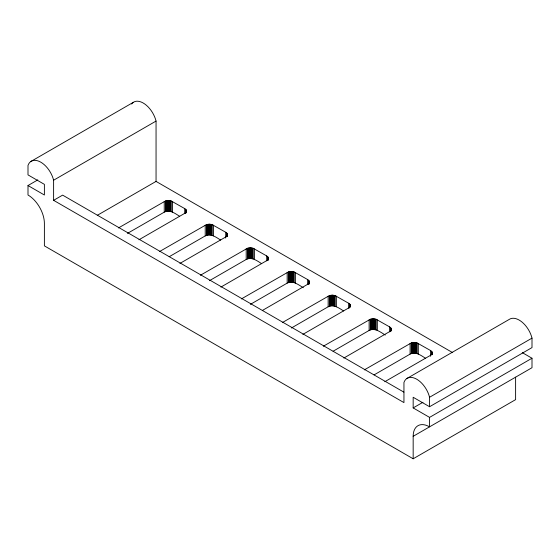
<?xml version="1.0" encoding="UTF-8"?>
<svg xmlns="http://www.w3.org/2000/svg" width="560" height="560" viewBox="0 0 560 560"><rect width="100%" height="100%" fill="white"/><g stroke="black" fill="none" stroke-linecap="round" stroke-linejoin="round"><path stroke-width="0.84" d="M384.811 381.71L430.584 355.285C432.754 354.445 432.754 351.386 430.584 350.553L417.095 342.923L414.197 342.475L411.299 342.923L364.322 369.88M30.821 161.511L133.259 102.368M515.613 377.167L515.613 399.637L413.168 458.78L44.387 245.868L44.387 223.391A23.177 13.384 60 0 0 28 195.006L28 185.542L37.793 179.886M413.168 458.78L413.168 436.31L532 367.703L532 358.239L429.562 417.382L413.168 407.918L413.168 397.271L429.562 406.735L429.562 397.271A19.096 11.025 60 0 0 416.759 379.232A19.096 11.025 60 0 0 403.949 382.487L403.949 402.598L53.613 200.326L53.613 180.222L156.051 121.079A19.096 11.025 60 0 0 144.648 103.929A19.096 11.025 60 0 0 131.6 104.013M53.613 200.326L62.622 195.125L403.886 392.147M97.279 215.334L156.051 181.405L452.669 352.653M118.468 227.941L165.445 200.977L168.343 200.529L171.241 200.977L184.73 208.607C186.9 209.44 186.9 212.506 184.73 213.339L138.957 239.771M127.47 233.387L164.241 212.156C169.61 209.181 175.343 213.591 179.669 216.335M159.439 251.601L206.423 224.637L209.314 224.189L212.212 224.637L225.708 232.267C227.878 233.1 227.878 236.166 225.708 236.999L179.928 263.424M169.197 256.718L205.219 235.921C210.588 232.946 216.321 237.356 220.647 240.1M200.417 275.254L247.394 248.297L250.292 247.849L253.19 248.297L266.686 255.92C268.849 256.76 268.849 259.819 266.686 260.652L220.906 287.084M209.426 280.7L246.197 259.469C251.566 256.501 257.299 260.904 261.618 263.648M241.395 298.914L288.372 271.95L291.27 271.502L294.168 271.95L307.657 279.58C309.827 280.413 309.827 283.479 307.657 284.312L262.633 310.31M250.397 304.36L287.168 283.129C292.838 280.014 298.746 284.998 303.317 287.721M282.366 322.567L329.343 295.61L332.241 295.162L335.139 295.61L348.635 303.24C350.805 304.073 350.805 307.132 348.635 307.965L302.855 334.397M291.375 328.013L328.146 306.789C333.515 303.814 339.248 308.217 343.574 310.961M323.344 346.227L370.321 319.263L373.219 318.815L376.117 319.263L389.613 326.893C391.776 327.726 391.776 330.792 389.613 331.625L343.833 358.057M333.102 351.239L369.124 330.442C374.794 327.327 380.702 332.311 385.273 335.034M374.073 374.899L410.095 354.102C415.464 351.127 421.197 355.537 425.523 358.274M406.777 378.567L509.215 319.424A19.096 11.025 60 0 1 532 338.128L532 347.592L429.562 406.735M429.562 397.271L532 338.128M413.168 407.918L422.961 402.269M522.312 352.646L532 358.239M28 185.542L44.387 195.006L44.387 184.359L28 174.895L28 165.431A19.096 11.025 60 0 1 40.803 162.183A19.096 11.025 60 0 1 53.613 180.222M432.236 352.478L432.285 354.557M432.082 352.051L432.082 354.508M431.844 351.638L431.844 354.914M431.508 351.246L431.508 354.522M430.584 350.553L430.584 356.286M429.562 417.382L429.562 426.846A23.177 13.384 60 0 0 413.168 436.31M418.292 343.455L418.292 354.102M417.095 342.923L417.095 353.57M416.416 342.727L416.416 353.374M415.695 342.587L415.695 353.234M414.953 342.503L414.953 353.15M414.197 342.475L414.197 353.122M413.441 342.503L413.441 353.15M412.692 342.587L412.692 353.234M411.978 342.727L411.978 353.374M411.299 342.923L411.299 353.57M410.095 343.455L410.095 354.102M391.258 328.825L391.258 330.463M391.111 328.391L391.111 330.848M390.866 327.978L390.866 331.254M390.53 327.586L390.53 331.681M389.613 326.893L389.613 331.807M377.314 319.795L377.314 330.442M376.117 319.263L376.117 329.91M375.438 319.074L375.438 329.721M374.717 318.934L374.717 329.574M373.975 318.843L373.975 329.49M373.219 318.815L373.219 329.462M372.463 318.843L372.463 329.49M371.721 318.934L371.721 329.574M371 319.074L371 329.721M370.321 319.263L370.321 329.91M369.124 319.795L369.124 330.442M350.28 305.165L350.28 306.803M350.133 304.738L350.133 307.195M349.888 304.325L349.888 306.782M349.552 303.933L349.552 308.021M348.635 303.24L348.635 308.147M336.343 296.142L336.343 306.789M335.139 295.61L335.139 306.257M334.46 295.414L334.46 306.061M333.746 295.274L333.746 305.921M332.997 295.19L332.997 305.837M332.241 295.162L332.241 305.809M331.485 295.19L331.485 305.837M330.743 295.274L330.743 305.921M330.029 295.414L330.029 306.061M329.343 295.61L329.343 306.257M328.146 296.142L328.146 306.789M309.309 281.512L309.309 284.018M309.155 281.078L309.155 283.535M308.917 280.665L308.917 283.941M308.581 280.273L308.581 284.368M307.657 279.58L307.657 284.494M295.365 272.482L295.365 283.129M294.168 271.95L294.168 282.597M293.489 271.761L293.489 282.401M292.768 271.614L292.768 282.261M292.026 271.53L292.026 282.177M291.27 271.502L291.27 282.149M290.514 271.53L290.514 282.177M289.765 271.614L289.765 282.261M289.051 271.761L289.051 282.401M288.372 271.95L288.372 282.597M287.168 272.482L287.168 283.129M268.331 257.852L268.38 259.924M268.184 257.425L268.184 259.882M267.939 257.005L267.939 260.281M267.603 256.613L267.603 259.889M266.686 255.92L266.686 260.834M254.387 248.829L254.387 259.469M253.19 248.297L253.19 258.937M252.511 248.101L252.511 258.748M251.79 247.961L251.79 258.608M251.048 247.877L251.048 258.517M250.292 247.849L250.292 258.489M249.536 247.877L249.536 258.517M248.794 247.961L248.794 258.608M248.073 248.101L248.073 258.748M247.394 248.297L247.394 258.937M246.197 248.829L246.197 259.469M227.353 234.192L227.402 236.285M227.206 233.765L227.206 236.25M226.961 233.352L226.961 236.663M226.625 232.96L226.625 236.264M225.708 232.267L225.708 238.056M213.416 225.169L213.416 235.921M212.212 224.637L212.212 235.389M211.533 224.441L211.533 235.2M210.819 224.301L210.819 235.053M210.07 224.217L210.07 234.969M209.314 224.189L209.314 234.941M208.558 224.217L208.558 234.969M207.816 224.301L207.816 235.053M207.102 224.441L207.102 235.2M206.423 224.637L206.423 235.389M205.219 225.169L205.219 235.921M186.382 210.539L186.382 212.177M186.235 210.112L186.235 211.743M185.99 209.692L185.99 212.968M185.654 209.3L185.654 213.395M184.73 208.607L184.73 213.521M172.438 201.509L172.438 212.156M171.241 200.977L171.241 211.624M170.562 200.788L170.562 211.435M169.841 200.648L169.841 211.295M169.099 200.557L169.099 211.204M168.343 200.529L168.343 211.176M167.587 200.557L167.587 211.204M166.845 200.648L166.845 211.295M166.124 200.788L166.124 211.435M165.445 200.977L165.445 211.624M164.241 201.509L164.241 212.156M156.051 121.079L156.051 181.405"/></g></svg>
